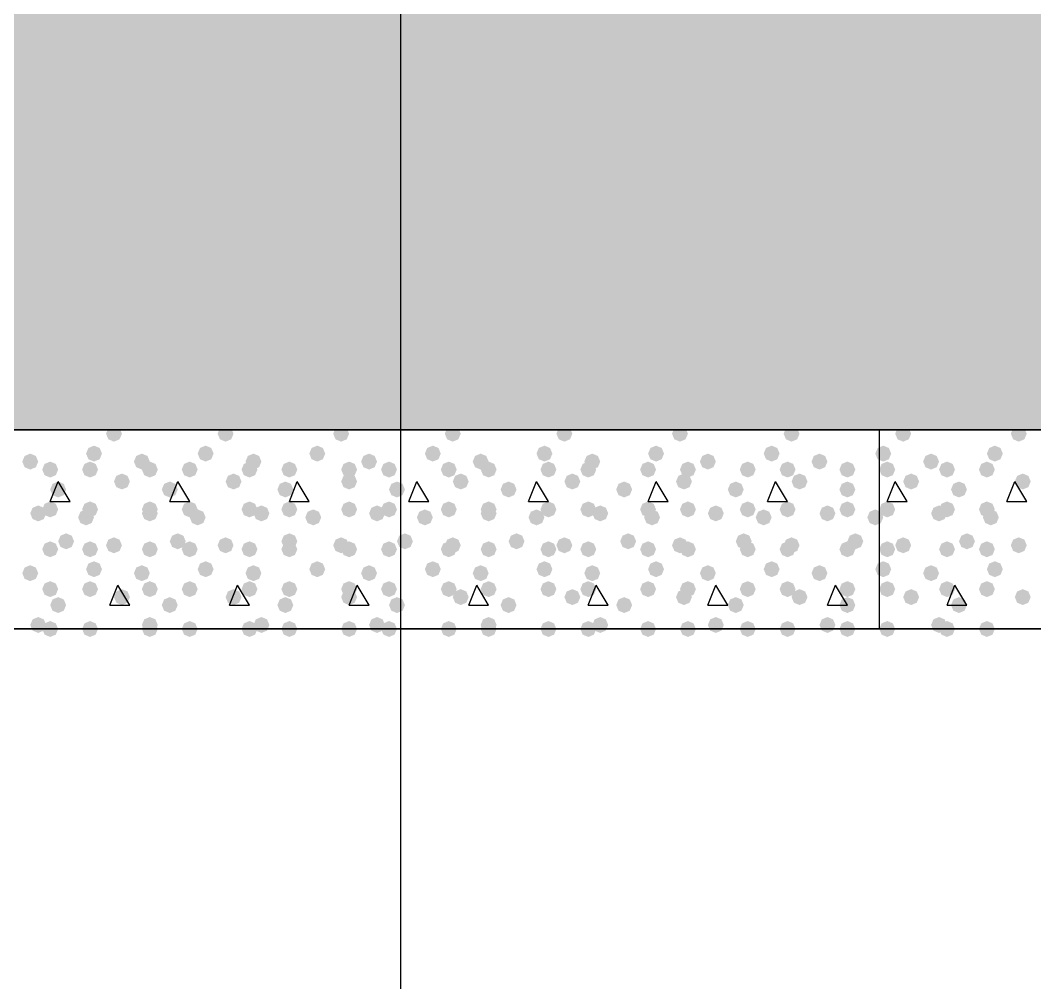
# Model space of a CAD drawing. Header units: millimetres. Extents: x 0 to 420, y 0 to 297.
# Drawn here: x 185.78 to 196.55, y 142.59 to 152.81 of the extents above; entities that cross this region are included whole.
import ezdxf

# ---------------------------------------------------------------- set-up
doc = ezdxf.new("R2010")
doc.units = ezdxf.units.MM
doc.layers.get('0').update_dxf_attribs({"linetype": 'CONTINUOUS'})

msp = doc.modelspace()

# ---------------------------------------------------------------- hatches: boundary and pattern name
at = {"true_color": 0x000008}
h = msp.add_hatch(color=0, dxfattribs=at)
h.paths.add_polyline_path([(379.603, 160.485667), (33.528, 160.485667), (379.603, 148.463)], flags=0)
h.paths.add_polyline_path([(33.528, 160.485667), (379.603, 148.463), (33.528, 148.463)], flags=0)
for points in [[(186.859333, 148.420667), (186.834463, 148.360871), (186.774667, 148.336), (186.714871, 148.360871), (186.69, 148.420667), (186.714871, 148.480462), (186.774667, 148.505333), (186.834462, 148.480463)], [(188.044667, 148.420667), (188.019796, 148.360871), (187.96, 148.336), (187.900204, 148.360871), (187.875333, 148.420667), (187.900204, 148.480462), (187.96, 148.505333), (188.019796, 148.480463)], [(189.272333, 148.420667), (189.247462, 148.360871), (189.187667, 148.336), (189.127871, 148.360871), (189.103, 148.420667), (189.127871, 148.480462), (189.187667, 148.505333), (189.247462, 148.480463)], [(190.457667, 148.420667), (190.432796, 148.360871), (190.373, 148.336), (190.313204, 148.360871), (190.288333, 148.420667), (190.313204, 148.480462), (190.373, 148.505333), (190.432796, 148.480463)], [(191.643, 148.420667), (191.618129, 148.360871), (191.558333, 148.336), (191.498538, 148.360871), (191.473667, 148.420667), (191.498537, 148.480462), (191.558333, 148.505333), (191.618129, 148.480463)], [(192.870667, 148.420667), (192.845796, 148.360871), (192.786, 148.336), (192.726204, 148.360871), (192.701333, 148.420667), (192.726204, 148.480462), (192.786, 148.505333), (192.845796, 148.480463)], [(194.056, 148.420667), (194.031129, 148.360871), (193.971333, 148.336), (193.911538, 148.360871), (193.886667, 148.420667), (193.911537, 148.480462), (193.971333, 148.505333), (194.031129, 148.480463)], [(186.647667, 148.209), (186.622796, 148.149204), (186.563, 148.124333), (186.503204, 148.149204), (186.478333, 148.209), (186.503204, 148.268796), (186.563, 148.293667), (186.622796, 148.268796)], [(187.833, 148.209), (187.808129, 148.149204), (187.748333, 148.124333), (187.688538, 148.149204), (187.663667, 148.209), (187.688537, 148.268796), (187.748333, 148.293667), (187.808129, 148.268796)], [(189.018333, 148.209), (188.993462, 148.149204), (188.933667, 148.124333), (188.873871, 148.149204), (188.849, 148.209), (188.873871, 148.268796), (188.933667, 148.293667), (188.993462, 148.268796)], [(190.246, 148.209), (190.221129, 148.149204), (190.161333, 148.124333), (190.101538, 148.149204), (190.076667, 148.209), (190.101537, 148.268796), (190.161333, 148.293667), (190.221129, 148.268796)], [(191.431333, 148.209), (191.406462, 148.149204), (191.346667, 148.124333), (191.286871, 148.149204), (191.262, 148.209), (191.286871, 148.268796), (191.346667, 148.293667), (191.406462, 148.268796)], [(192.616667, 148.209), (192.591796, 148.149204), (192.532, 148.124333), (192.472204, 148.149204), (192.447333, 148.209), (192.472204, 148.268796), (192.532, 148.293667), (192.591796, 148.268796)], [(193.844333, 148.209), (193.819462, 148.149204), (193.759667, 148.124333), (193.699871, 148.149204), (193.675, 148.209), (193.699871, 148.268796), (193.759667, 148.293667), (193.819462, 148.268796)], [(185.970333, 148.124333), (185.945462, 148.064537), (185.885667, 148.039667), (185.825871, 148.064537), (185.801, 148.124333), (185.825871, 148.184129), (185.885667, 148.209), (185.945462, 148.184129)], [(187.155667, 148.124333), (187.130796, 148.064537), (187.071, 148.039667), (187.011204, 148.064537), (186.986333, 148.124333), (187.011204, 148.184129), (187.071, 148.209), (187.130796, 148.184129)], [(188.341, 148.124333), (188.316129, 148.064537), (188.256333, 148.039667), (188.196538, 148.064537), (188.171667, 148.124333), (188.196537, 148.184129), (188.256333, 148.209), (188.316129, 148.184129)], [(189.568667, 148.124333), (189.543796, 148.064537), (189.484, 148.039667), (189.424204, 148.064537), (189.399333, 148.124333), (189.424204, 148.184129), (189.484, 148.209), (189.543796, 148.184129)], [(190.754, 148.124333), (190.729129, 148.064537), (190.669333, 148.039667), (190.609537, 148.064537), (190.584667, 148.124333), (190.609537, 148.184129), (190.669333, 148.209), (190.729129, 148.184129)], [(191.939333, 148.124333), (191.914463, 148.064537), (191.854667, 148.039667), (191.794871, 148.064537), (191.77, 148.124333), (191.794871, 148.184129), (191.854667, 148.209), (191.914462, 148.184129)], [(193.167, 148.124333), (193.142129, 148.064537), (193.082333, 148.039667), (193.022538, 148.064537), (192.997667, 148.124333), (193.022537, 148.184129), (193.082333, 148.209), (193.142129, 148.184129)], [(194.352333, 148.124333), (194.327462, 148.064537), (194.267667, 148.039667), (194.207871, 148.064537), (194.183, 148.124333), (194.207871, 148.184129), (194.267667, 148.209), (194.327462, 148.184129)], [(186.182, 148.039667), (186.157129, 147.979871), (186.097333, 147.955), (186.037537, 147.979871), (186.012667, 148.039667), (186.037537, 148.099462), (186.097333, 148.124333), (186.157129, 148.099463)], [(186.605333, 148.039667), (186.580462, 147.979871), (186.520667, 147.955), (186.460871, 147.979871), (186.436, 148.039667), (186.460871, 148.099462), (186.520667, 148.124333), (186.580462, 148.099463)], [(187.240333, 148.039667), (187.215462, 147.979871), (187.155667, 147.955), (187.095871, 147.979871), (187.071, 148.039667), (187.095871, 148.099462), (187.155667, 148.124333), (187.215462, 148.099463)], [(187.663667, 148.039667), (187.638796, 147.979871), (187.579, 147.955), (187.519204, 147.979871), (187.494333, 148.039667), (187.519204, 148.099462), (187.579, 148.124333), (187.638796, 148.099463)], [(188.298667, 148.039667), (188.273796, 147.979871), (188.214, 147.955), (188.154204, 147.979871), (188.129333, 148.039667), (188.154204, 148.099462), (188.214, 148.124333), (188.273796, 148.099463)], [(188.722, 148.039667), (188.697129, 147.979871), (188.637333, 147.955), (188.577538, 147.979871), (188.552667, 148.039667), (188.577537, 148.099462), (188.637333, 148.124333), (188.697129, 148.099463)], [(189.357, 148.039667), (189.332129, 147.979871), (189.272333, 147.955), (189.212538, 147.979871), (189.187667, 148.039667), (189.212537, 148.099462), (189.272333, 148.124333), (189.332129, 148.099463)], [(189.780333, 148.039667), (189.755462, 147.979871), (189.695667, 147.955), (189.635871, 147.979871), (189.611, 148.039667), (189.635871, 148.099462), (189.695667, 148.124333), (189.755462, 148.099463)], [(190.415333, 148.039667), (190.390462, 147.979871), (190.330667, 147.955), (190.270871, 147.979871), (190.246, 148.039667), (190.270871, 148.099462), (190.330667, 148.124333), (190.390462, 148.099463)], [(190.838667, 148.039667), (190.813796, 147.979871), (190.754, 147.955), (190.694204, 147.979871), (190.669333, 148.039667), (190.694204, 148.099462), (190.754, 148.124333), (190.813796, 148.099463)], [(191.473667, 148.039667), (191.448796, 147.979871), (191.389, 147.955), (191.329204, 147.979871), (191.304333, 148.039667), (191.329204, 148.099462), (191.389, 148.124333), (191.448796, 148.099463)], [(191.897, 148.039667), (191.872129, 147.979871), (191.812333, 147.955), (191.752537, 147.979871), (191.727667, 148.039667), (191.752537, 148.099462), (191.812333, 148.124333), (191.872129, 148.099463)], [(192.532, 148.039667), (192.507129, 147.979871), (192.447333, 147.955), (192.387538, 147.979871), (192.362667, 148.039667), (192.387537, 148.099462), (192.447333, 148.124333), (192.507129, 148.099463)], [(192.955333, 148.039667), (192.930462, 147.979871), (192.870667, 147.955), (192.810871, 147.979871), (192.786, 148.039667), (192.810871, 148.099462), (192.870667, 148.124333), (192.930462, 148.099463)], [(193.590333, 148.039667), (193.565462, 147.979871), (193.505667, 147.955), (193.445871, 147.979871), (193.421, 148.039667), (193.445871, 148.099462), (193.505667, 148.124333), (193.565462, 148.099463)], [(194.013667, 148.039667), (193.988796, 147.979871), (193.929, 147.955), (193.869204, 147.979871), (193.844333, 148.039667), (193.869204, 148.099462), (193.929, 148.124333), (193.988796, 148.099463)], [(194.648667, 148.039667), (194.623796, 147.979871), (194.564, 147.955), (194.504204, 147.979871), (194.479333, 148.039667), (194.504204, 148.099462), (194.564, 148.124333), (194.623796, 148.099463)], [(186.944, 147.912667), (186.919129, 147.852871), (186.859333, 147.828), (186.799538, 147.852871), (186.774667, 147.912667), (186.799537, 147.972462), (186.859333, 147.997333), (186.919129, 147.972463)], [(188.129333, 147.912667), (188.104463, 147.852871), (188.044667, 147.828), (187.984871, 147.852871), (187.96, 147.912667), (187.984871, 147.972462), (188.044667, 147.997333), (188.104462, 147.972463)], [(189.357, 147.912667), (189.332129, 147.852871), (189.272333, 147.828), (189.212538, 147.852871), (189.187667, 147.912667), (189.212537, 147.972462), (189.272333, 147.997333), (189.332129, 147.972463)], [(190.542333, 147.912667), (190.517462, 147.852871), (190.457667, 147.828), (190.397871, 147.852871), (190.373, 147.912667), (190.397871, 147.972462), (190.457667, 147.997333), (190.517462, 147.972463)], [(191.727667, 147.912667), (191.702796, 147.852871), (191.643, 147.828), (191.583204, 147.852871), (191.558333, 147.912667), (191.583204, 147.972462), (191.643, 147.997333), (191.702796, 147.972463)], [(192.913, 147.912667), (192.888129, 147.852871), (192.828333, 147.828), (192.768537, 147.852871), (192.743667, 147.912667), (192.768537, 147.972462), (192.828333, 147.997333), (192.888129, 147.972463)], [(194.140667, 147.912667), (194.115796, 147.852871), (194.056, 147.828), (193.996204, 147.852871), (193.971333, 147.912667), (193.996204, 147.972462), (194.056, 147.997333), (194.115796, 147.972463)], [(186.266667, 147.828), (186.241796, 147.768204), (186.182, 147.743333), (186.122204, 147.768204), (186.097333, 147.828), (186.122204, 147.887796), (186.182, 147.912667), (186.241796, 147.887796)], [(187.452, 147.828), (187.427129, 147.768204), (187.367333, 147.743333), (187.307538, 147.768204), (187.282667, 147.828), (187.307537, 147.887796), (187.367333, 147.912667), (187.427129, 147.887796)], [(188.679667, 147.828), (188.654796, 147.768204), (188.595, 147.743333), (188.535204, 147.768204), (188.510333, 147.828), (188.535204, 147.887796), (188.595, 147.912667), (188.654796, 147.887796)], [(189.865, 147.828), (189.840129, 147.768204), (189.780333, 147.743333), (189.720538, 147.768204), (189.695667, 147.828), (189.720537, 147.887796), (189.780333, 147.912667), (189.840129, 147.887796)], [(191.050333, 147.828), (191.025462, 147.768204), (190.965667, 147.743333), (190.905871, 147.768204), (190.881, 147.828), (190.905871, 147.887796), (190.965667, 147.912667), (191.025462, 147.887796)], [(192.278, 147.828), (192.253129, 147.768204), (192.193333, 147.743333), (192.133537, 147.768204), (192.108667, 147.828), (192.133537, 147.887796), (192.193333, 147.912667), (192.253129, 147.887796)], [(193.463333, 147.828), (193.438462, 147.768204), (193.378667, 147.743333), (193.318871, 147.768204), (193.294, 147.828), (193.318871, 147.887796), (193.378667, 147.912667), (193.438462, 147.887796)], [(194.648667, 147.828), (194.623796, 147.768204), (194.564, 147.743333), (194.504204, 147.768204), (194.479333, 147.828), (194.504204, 147.887796), (194.564, 147.912667), (194.623796, 147.887796)], [(186.055, 147.574), (186.030129, 147.514204), (185.970333, 147.489333), (185.910538, 147.514204), (185.885667, 147.574), (185.910537, 147.633796), (185.970333, 147.658667), (186.030129, 147.633796)], [(186.182, 147.616333), (186.157129, 147.556537), (186.097333, 147.531667), (186.037537, 147.556537), (186.012667, 147.616333), (186.037537, 147.676129), (186.097333, 147.701), (186.157129, 147.676129)], [(186.563, 147.531667), (186.538129, 147.471871), (186.478333, 147.447), (186.418538, 147.471871), (186.393667, 147.531667), (186.418537, 147.591462), (186.478333, 147.616333), (186.538129, 147.591463)], [(186.605333, 147.616333), (186.580462, 147.556537), (186.520667, 147.531667), (186.460871, 147.556537), (186.436, 147.616333), (186.460871, 147.676129), (186.520667, 147.701), (186.580462, 147.676129)], [(187.240333, 147.616333), (187.215462, 147.556537), (187.155667, 147.531667), (187.095871, 147.556537), (187.071, 147.616333), (187.095871, 147.676129), (187.155667, 147.701), (187.215462, 147.676129)], [(187.240333, 147.574), (187.215462, 147.514204), (187.155667, 147.489333), (187.095871, 147.514204), (187.071, 147.574), (187.095871, 147.633796), (187.155667, 147.658667), (187.215462, 147.633796)], [(187.663667, 147.616333), (187.638796, 147.556537), (187.579, 147.531667), (187.519204, 147.556537), (187.494333, 147.616333), (187.519204, 147.676129), (187.579, 147.701), (187.638796, 147.676129)], [(187.748333, 147.531667), (187.723462, 147.471871), (187.663667, 147.447), (187.603871, 147.471871), (187.579, 147.531667), (187.603871, 147.591462), (187.663667, 147.616333), (187.723462, 147.591463)], [(188.298667, 147.616333), (188.273796, 147.556537), (188.214, 147.531667), (188.154204, 147.556537), (188.129333, 147.616333), (188.154204, 147.676129), (188.214, 147.701), (188.273796, 147.676129)], [(188.425667, 147.574), (188.400796, 147.514204), (188.341, 147.489333), (188.281204, 147.514204), (188.256333, 147.574), (188.281204, 147.633796), (188.341, 147.658667), (188.400796, 147.633796)], [(188.722, 147.616333), (188.697129, 147.556537), (188.637333, 147.531667), (188.577538, 147.556537), (188.552667, 147.616333), (188.577537, 147.676129), (188.637333, 147.701), (188.697129, 147.676129)], [(188.976, 147.531667), (188.951129, 147.471871), (188.891333, 147.447), (188.831538, 147.471871), (188.806667, 147.531667), (188.831537, 147.591462), (188.891333, 147.616333), (188.951129, 147.591463)], [(189.357, 147.616333), (189.332129, 147.556537), (189.272333, 147.531667), (189.212538, 147.556537), (189.187667, 147.616333), (189.212537, 147.676129), (189.272333, 147.701), (189.332129, 147.676129)], [(189.653333, 147.574), (189.628463, 147.514204), (189.568667, 147.489333), (189.508871, 147.514204), (189.484, 147.574), (189.508871, 147.633796), (189.568667, 147.658667), (189.628462, 147.633796)], [(189.780333, 147.616333), (189.755462, 147.556537), (189.695667, 147.531667), (189.635871, 147.556537), (189.611, 147.616333), (189.635871, 147.676129), (189.695667, 147.701), (189.755462, 147.676129)], [(190.161333, 147.531667), (190.136462, 147.471871), (190.076667, 147.447), (190.016871, 147.471871), (189.992, 147.531667), (190.016871, 147.591462), (190.076667, 147.616333), (190.136462, 147.591463)], [(190.415333, 147.616333), (190.390462, 147.556537), (190.330667, 147.531667), (190.270871, 147.556537), (190.246, 147.616333), (190.270871, 147.676129), (190.330667, 147.701), (190.390462, 147.676129)], [(190.838667, 147.616333), (190.813796, 147.556537), (190.754, 147.531667), (190.694204, 147.556537), (190.669333, 147.616333), (190.694204, 147.676129), (190.754, 147.701), (190.813796, 147.676129)], [(190.838667, 147.574), (190.813796, 147.514204), (190.754, 147.489333), (190.694204, 147.514204), (190.669333, 147.574), (190.694204, 147.633796), (190.754, 147.658667), (190.813796, 147.633796)], [(191.346667, 147.531667), (191.321796, 147.471871), (191.262, 147.447), (191.202204, 147.471871), (191.177333, 147.531667), (191.202204, 147.591462), (191.262, 147.616333), (191.321796, 147.591463)], [(191.473667, 147.616333), (191.448796, 147.556537), (191.389, 147.531667), (191.329204, 147.556537), (191.304333, 147.616333), (191.329204, 147.676129), (191.389, 147.701), (191.448796, 147.676129)], [(191.897, 147.616333), (191.872129, 147.556537), (191.812333, 147.531667), (191.752537, 147.556537), (191.727667, 147.616333), (191.752537, 147.676129), (191.812333, 147.701), (191.872129, 147.676129)], [(192.024, 147.574), (191.999129, 147.514204), (191.939333, 147.489333), (191.879538, 147.514204), (191.854667, 147.574), (191.879537, 147.633796), (191.939333, 147.658667), (191.999129, 147.633796)], [(192.532, 147.616333), (192.507129, 147.556537), (192.447333, 147.531667), (192.387538, 147.556537), (192.362667, 147.616333), (192.387537, 147.676129), (192.447333, 147.701), (192.507129, 147.676129)], [(192.574333, 147.531667), (192.549463, 147.471871), (192.489667, 147.447), (192.429871, 147.471871), (192.405, 147.531667), (192.429871, 147.591462), (192.489667, 147.616333), (192.549462, 147.591463)], [(192.955333, 147.616333), (192.930462, 147.556537), (192.870667, 147.531667), (192.810871, 147.556537), (192.786, 147.616333), (192.810871, 147.676129), (192.870667, 147.701), (192.930462, 147.676129)], [(193.251667, 147.574), (193.226796, 147.514204), (193.167, 147.489333), (193.107204, 147.514204), (193.082333, 147.574), (193.107204, 147.633796), (193.167, 147.658667), (193.226796, 147.633796)], [(193.590333, 147.616333), (193.565462, 147.556537), (193.505667, 147.531667), (193.445871, 147.556537), (193.421, 147.616333), (193.445871, 147.676129), (193.505667, 147.701), (193.565462, 147.676129)], [(193.759667, 147.531667), (193.734796, 147.471871), (193.675, 147.447), (193.615204, 147.471871), (193.590333, 147.531667), (193.615204, 147.591462), (193.675, 147.616333), (193.734796, 147.591463)], [(194.013667, 147.616333), (193.988796, 147.556537), (193.929, 147.531667), (193.869204, 147.556537), (193.844333, 147.616333), (193.869204, 147.676129), (193.929, 147.701), (193.988796, 147.676129)], [(194.437, 147.574), (194.412129, 147.514204), (194.352333, 147.489333), (194.292537, 147.514204), (194.267667, 147.574), (194.292537, 147.633796), (194.352333, 147.658667), (194.412129, 147.633796)], [(194.648667, 147.616333), (194.623796, 147.556537), (194.564, 147.531667), (194.504204, 147.556537), (194.479333, 147.616333), (194.504204, 147.676129), (194.564, 147.701), (194.623796, 147.676129)], [(194.945, 147.531667), (194.920129, 147.471871), (194.860333, 147.447), (194.800538, 147.471871), (194.775667, 147.531667), (194.800537, 147.591462), (194.860333, 147.616333), (194.920129, 147.591463)], [(186.351333, 147.277667), (186.326462, 147.217871), (186.266667, 147.193), (186.206871, 147.217871), (186.182, 147.277667), (186.206871, 147.337462), (186.266667, 147.362333), (186.326462, 147.337463)], [(186.859333, 147.235333), (186.834463, 147.175537), (186.774667, 147.150667), (186.714871, 147.175537), (186.69, 147.235333), (186.714871, 147.295129), (186.774667, 147.32), (186.834462, 147.295129)], [(187.536667, 147.277667), (187.511796, 147.217871), (187.452, 147.193), (187.392204, 147.217871), (187.367333, 147.277667), (187.392204, 147.337462), (187.452, 147.362333), (187.511796, 147.337463)], [(188.044667, 147.235333), (188.019796, 147.175537), (187.96, 147.150667), (187.900204, 147.175537), (187.875333, 147.235333), (187.900204, 147.295129), (187.96, 147.32), (188.019796, 147.295129)], [(188.722, 147.277667), (188.697129, 147.217871), (188.637333, 147.193), (188.577538, 147.217871), (188.552667, 147.277667), (188.577537, 147.337462), (188.637333, 147.362333), (188.697129, 147.337463)], [(189.272333, 147.235333), (189.247462, 147.175537), (189.187667, 147.150667), (189.127871, 147.175537), (189.103, 147.235333), (189.127871, 147.295129), (189.187667, 147.32), (189.247462, 147.295129)], [(189.949667, 147.277667), (189.924796, 147.217871), (189.865, 147.193), (189.805204, 147.217871), (189.780333, 147.277667), (189.805204, 147.337462), (189.865, 147.362333), (189.924796, 147.337463)], [(190.457667, 147.235333), (190.432796, 147.175537), (190.373, 147.150667), (190.313204, 147.175537), (190.288333, 147.235333), (190.313204, 147.295129), (190.373, 147.32), (190.432796, 147.295129)], [(191.135, 147.277667), (191.110129, 147.217871), (191.050333, 147.193), (190.990538, 147.217871), (190.965667, 147.277667), (190.990537, 147.337462), (191.050333, 147.362333), (191.110129, 147.337463)], [(191.643, 147.235333), (191.618129, 147.175537), (191.558333, 147.150667), (191.498538, 147.175537), (191.473667, 147.235333), (191.498537, 147.295129), (191.558333, 147.32), (191.618129, 147.295129)], [(192.320333, 147.277667), (192.295462, 147.217871), (192.235667, 147.193), (192.175871, 147.217871), (192.151, 147.277667), (192.175871, 147.337462), (192.235667, 147.362333), (192.295462, 147.337463)], [(192.870667, 147.235333), (192.845796, 147.175537), (192.786, 147.150667), (192.726204, 147.175537), (192.701333, 147.235333), (192.726204, 147.295129), (192.786, 147.32), (192.845796, 147.295129)], [(193.548, 147.277667), (193.523129, 147.217871), (193.463333, 147.193), (193.403538, 147.217871), (193.378667, 147.277667), (193.403537, 147.337462), (193.463333, 147.362333), (193.523129, 147.337463)], [(194.056, 147.235333), (194.031129, 147.175537), (193.971333, 147.150667), (193.911538, 147.175537), (193.886667, 147.235333), (193.911537, 147.295129), (193.971333, 147.32), (194.031129, 147.295129)], [(194.733333, 147.277667), (194.708463, 147.217871), (194.648667, 147.193), (194.588871, 147.217871), (194.564, 147.277667), (194.588871, 147.337462), (194.648667, 147.362333), (194.708462, 147.337463)], [(186.182, 147.193), (186.157129, 147.133204), (186.097333, 147.108333), (186.037537, 147.133204), (186.012667, 147.193), (186.037537, 147.252796), (186.097333, 147.277667), (186.157129, 147.252796)], [(186.605333, 147.193), (186.580462, 147.133204), (186.520667, 147.108333), (186.460871, 147.133204), (186.436, 147.193), (186.460871, 147.252796), (186.520667, 147.277667), (186.580462, 147.252796)], [(187.240333, 147.193), (187.215462, 147.133204), (187.155667, 147.108333), (187.095871, 147.133204), (187.071, 147.193), (187.095871, 147.252796), (187.155667, 147.277667), (187.215462, 147.252796)], [(187.663667, 147.193), (187.638796, 147.133204), (187.579, 147.108333), (187.519204, 147.133204), (187.494333, 147.193), (187.519204, 147.252796), (187.579, 147.277667), (187.638796, 147.252796)], [(188.298667, 147.193), (188.273796, 147.133204), (188.214, 147.108333), (188.154204, 147.133204), (188.129333, 147.193), (188.154204, 147.252796), (188.214, 147.277667), (188.273796, 147.252796)], [(188.722, 147.193), (188.697129, 147.133204), (188.637333, 147.108333), (188.577538, 147.133204), (188.552667, 147.193), (188.577537, 147.252796), (188.637333, 147.277667), (188.697129, 147.252796)], [(189.357, 147.193), (189.332129, 147.133204), (189.272333, 147.108333), (189.212538, 147.133204), (189.187667, 147.193), (189.212537, 147.252796), (189.272333, 147.277667), (189.332129, 147.252796)], [(189.780333, 147.193), (189.755462, 147.133204), (189.695667, 147.108333), (189.635871, 147.133204), (189.611, 147.193), (189.635871, 147.252796), (189.695667, 147.277667), (189.755462, 147.252796)], [(190.415333, 147.193), (190.390462, 147.133204), (190.330667, 147.108333), (190.270871, 147.133204), (190.246, 147.193), (190.270871, 147.252796), (190.330667, 147.277667), (190.390462, 147.252796)], [(190.838667, 147.193), (190.813796, 147.133204), (190.754, 147.108333), (190.694204, 147.133204), (190.669333, 147.193), (190.694204, 147.252796), (190.754, 147.277667), (190.813796, 147.252796)], [(191.473667, 147.193), (191.448796, 147.133204), (191.389, 147.108333), (191.329204, 147.133204), (191.304333, 147.193), (191.329204, 147.252796), (191.389, 147.277667), (191.448796, 147.252796)], [(191.897, 147.193), (191.872129, 147.133204), (191.812333, 147.108333), (191.752537, 147.133204), (191.727667, 147.193), (191.752537, 147.252796), (191.812333, 147.277667), (191.872129, 147.252796)], [(192.532, 147.193), (192.507129, 147.133204), (192.447333, 147.108333), (192.387538, 147.133204), (192.362667, 147.193), (192.387537, 147.252796), (192.447333, 147.277667), (192.507129, 147.252796)], [(192.955333, 147.193), (192.930462, 147.133204), (192.870667, 147.108333), (192.810871, 147.133204), (192.786, 147.193), (192.810871, 147.252796), (192.870667, 147.277667), (192.930462, 147.252796)], [(193.590333, 147.193), (193.565462, 147.133204), (193.505667, 147.108333), (193.445871, 147.133204), (193.421, 147.193), (193.445871, 147.252796), (193.505667, 147.277667), (193.565462, 147.252796)], [(194.013667, 147.193), (193.988796, 147.133204), (193.929, 147.108333), (193.869204, 147.133204), (193.844333, 147.193), (193.869204, 147.252796), (193.929, 147.277667), (193.988796, 147.252796)], [(194.648667, 147.193), (194.623796, 147.133204), (194.564, 147.108333), (194.504204, 147.133204), (194.479333, 147.193), (194.504204, 147.252796), (194.564, 147.277667), (194.623796, 147.252796)], [(186.647667, 146.981333), (186.622796, 146.921537), (186.563, 146.896667), (186.503204, 146.921537), (186.478333, 146.981333), (186.503204, 147.041129), (186.563, 147.066), (186.622796, 147.041129)], [(187.833, 146.981333), (187.808129, 146.921537), (187.748333, 146.896667), (187.688538, 146.921537), (187.663667, 146.981333), (187.688537, 147.041129), (187.748333, 147.066), (187.808129, 147.041129)], [(189.018333, 146.981333), (188.993462, 146.921537), (188.933667, 146.896667), (188.873871, 146.921537), (188.849, 146.981333), (188.873871, 147.041129), (188.933667, 147.066), (188.993462, 147.041129)], [(190.246, 146.981333), (190.221129, 146.921537), (190.161333, 146.896667), (190.101538, 146.921537), (190.076667, 146.981333), (190.101537, 147.041129), (190.161333, 147.066), (190.221129, 147.041129)], [(191.431333, 146.981333), (191.406462, 146.921537), (191.346667, 146.896667), (191.286871, 146.921537), (191.262, 146.981333), (191.286871, 147.041129), (191.346667, 147.066), (191.406462, 147.041129)], [(192.616667, 146.981333), (192.591796, 146.921537), (192.532, 146.896667), (192.472204, 146.921537), (192.447333, 146.981333), (192.472204, 147.041129), (192.532, 147.066), (192.591796, 147.041129)], [(193.844333, 146.981333), (193.819462, 146.921537), (193.759667, 146.896667), (193.699871, 146.921537), (193.675, 146.981333), (193.699871, 147.041129), (193.759667, 147.066), (193.819462, 147.041129)], [(185.970333, 146.939), (185.945462, 146.879204), (185.885667, 146.854333), (185.825871, 146.879204), (185.801, 146.939), (185.825871, 146.998796), (185.885667, 147.023667), (185.945462, 146.998796)], [(187.155667, 146.939), (187.130796, 146.879204), (187.071, 146.854333), (187.011204, 146.879204), (186.986333, 146.939), (187.011204, 146.998796), (187.071, 147.023667), (187.130796, 146.998796)], [(188.341, 146.939), (188.316129, 146.879204), (188.256333, 146.854333), (188.196538, 146.879204), (188.171667, 146.939), (188.196537, 146.998796), (188.256333, 147.023667), (188.316129, 146.998796)], [(189.568667, 146.939), (189.543796, 146.879204), (189.484, 146.854333), (189.424204, 146.879204), (189.399333, 146.939), (189.424204, 146.998796), (189.484, 147.023667), (189.543796, 146.998796)], [(190.754, 146.939), (190.729129, 146.879204), (190.669333, 146.854333), (190.609537, 146.879204), (190.584667, 146.939), (190.609537, 146.998796), (190.669333, 147.023667), (190.729129, 146.998796)], [(191.939333, 146.939), (191.914463, 146.879204), (191.854667, 146.854333), (191.794871, 146.879204), (191.77, 146.939), (191.794871, 146.998796), (191.854667, 147.023667), (191.914462, 146.998796)], [(193.167, 146.939), (193.142129, 146.879204), (193.082333, 146.854333), (193.022538, 146.879204), (192.997667, 146.939), (193.022537, 146.998796), (193.082333, 147.023667), (193.142129, 146.998796)], [(194.352333, 146.939), (194.327462, 146.879204), (194.267667, 146.854333), (194.207871, 146.879204), (194.183, 146.939), (194.207871, 146.998796), (194.267667, 147.023667), (194.327462, 146.998796)], [(186.182, 146.769667), (186.157129, 146.709871), (186.097333, 146.685), (186.037537, 146.709871), (186.012667, 146.769667), (186.037537, 146.829462), (186.097333, 146.854333), (186.157129, 146.829463)], [(186.605333, 146.769667), (186.580462, 146.709871), (186.520667, 146.685), (186.460871, 146.709871), (186.436, 146.769667), (186.460871, 146.829462), (186.520667, 146.854333), (186.580462, 146.829463)], [(187.240333, 146.769667), (187.215462, 146.709871), (187.155667, 146.685), (187.095871, 146.709871), (187.071, 146.769667), (187.095871, 146.829462), (187.155667, 146.854333), (187.215462, 146.829463)], [(187.663667, 146.769667), (187.638796, 146.709871), (187.579, 146.685), (187.519204, 146.709871), (187.494333, 146.769667), (187.519204, 146.829462), (187.579, 146.854333), (187.638796, 146.829463)], [(188.298667, 146.769667), (188.273796, 146.709871), (188.214, 146.685), (188.154204, 146.709871), (188.129333, 146.769667), (188.154204, 146.829462), (188.214, 146.854333), (188.273796, 146.829463)], [(188.722, 146.769667), (188.697129, 146.709871), (188.637333, 146.685), (188.577538, 146.709871), (188.552667, 146.769667), (188.577537, 146.829462), (188.637333, 146.854333), (188.697129, 146.829463)], [(189.357, 146.769667), (189.332129, 146.709871), (189.272333, 146.685), (189.212538, 146.709871), (189.187667, 146.769667), (189.212537, 146.829462), (189.272333, 146.854333), (189.332129, 146.829463)], [(189.780333, 146.769667), (189.755462, 146.709871), (189.695667, 146.685), (189.635871, 146.709871), (189.611, 146.769667), (189.635871, 146.829462), (189.695667, 146.854333), (189.755462, 146.829463)], [(190.415333, 146.769667), (190.390462, 146.709871), (190.330667, 146.685), (190.270871, 146.709871), (190.246, 146.769667), (190.270871, 146.829462), (190.330667, 146.854333), (190.390462, 146.829463)], [(190.838667, 146.769667), (190.813796, 146.709871), (190.754, 146.685), (190.694204, 146.709871), (190.669333, 146.769667), (190.694204, 146.829462), (190.754, 146.854333), (190.813796, 146.829463)], [(191.473667, 146.769667), (191.448796, 146.709871), (191.389, 146.685), (191.329204, 146.709871), (191.304333, 146.769667), (191.329204, 146.829462), (191.389, 146.854333), (191.448796, 146.829463)], [(191.897, 146.769667), (191.872129, 146.709871), (191.812333, 146.685), (191.752537, 146.709871), (191.727667, 146.769667), (191.752537, 146.829462), (191.812333, 146.854333), (191.872129, 146.829463)], [(192.532, 146.769667), (192.507129, 146.709871), (192.447333, 146.685), (192.387538, 146.709871), (192.362667, 146.769667), (192.387537, 146.829462), (192.447333, 146.854333), (192.507129, 146.829463)], [(192.955333, 146.769667), (192.930462, 146.709871), (192.870667, 146.685), (192.810871, 146.709871), (192.786, 146.769667), (192.810871, 146.829462), (192.870667, 146.854333), (192.930462, 146.829463)], [(193.590333, 146.769667), (193.565462, 146.709871), (193.505667, 146.685), (193.445871, 146.709871), (193.421, 146.769667), (193.445871, 146.829462), (193.505667, 146.854333), (193.565462, 146.829463)], [(194.013667, 146.769667), (193.988796, 146.709871), (193.929, 146.685), (193.869204, 146.709871), (193.844333, 146.769667), (193.869204, 146.829462), (193.929, 146.854333), (193.988796, 146.829463)], [(194.648667, 146.769667), (194.623796, 146.709871), (194.564, 146.685), (194.504204, 146.709871), (194.479333, 146.769667), (194.504204, 146.829462), (194.564, 146.854333), (194.623796, 146.829463)], [(186.944, 146.685), (186.919129, 146.625204), (186.859333, 146.600333), (186.799538, 146.625204), (186.774667, 146.685), (186.799537, 146.744796), (186.859333, 146.769667), (186.919129, 146.744796)], [(188.129333, 146.685), (188.104463, 146.625204), (188.044667, 146.600333), (187.984871, 146.625204), (187.96, 146.685), (187.984871, 146.744796), (188.044667, 146.769667), (188.104462, 146.744796)], [(189.357, 146.685), (189.332129, 146.625204), (189.272333, 146.600333), (189.212538, 146.625204), (189.187667, 146.685), (189.212537, 146.744796), (189.272333, 146.769667), (189.332129, 146.744796)], [(190.542333, 146.685), (190.517462, 146.625204), (190.457667, 146.600333), (190.397871, 146.625204), (190.373, 146.685), (190.397871, 146.744796), (190.457667, 146.769667), (190.517462, 146.744796)], [(191.727667, 146.685), (191.702796, 146.625204), (191.643, 146.600333), (191.583204, 146.625204), (191.558333, 146.685), (191.583204, 146.744796), (191.643, 146.769667), (191.702796, 146.744796)], [(192.913, 146.685), (192.888129, 146.625204), (192.828333, 146.600333), (192.768537, 146.625204), (192.743667, 146.685), (192.768537, 146.744796), (192.828333, 146.769667), (192.888129, 146.744796)], [(194.140667, 146.685), (194.115796, 146.625204), (194.056, 146.600333), (193.996204, 146.625204), (193.971333, 146.685), (193.996204, 146.744796), (194.056, 146.769667), (194.115796, 146.744796)], [(186.266667, 146.600333), (186.241796, 146.540537), (186.182, 146.515667), (186.122204, 146.540537), (186.097333, 146.600333), (186.122204, 146.660129), (186.182, 146.685), (186.241796, 146.660129)], [(187.452, 146.600333), (187.427129, 146.540537), (187.367333, 146.515667), (187.307538, 146.540537), (187.282667, 146.600333), (187.307537, 146.660129), (187.367333, 146.685), (187.427129, 146.660129)], [(188.679667, 146.600333), (188.654796, 146.540537), (188.595, 146.515667), (188.535204, 146.540537), (188.510333, 146.600333), (188.535204, 146.660129), (188.595, 146.685), (188.654796, 146.660129)], [(189.865, 146.600333), (189.840129, 146.540537), (189.780333, 146.515667), (189.720538, 146.540537), (189.695667, 146.600333), (189.720537, 146.660129), (189.780333, 146.685), (189.840129, 146.660129)], [(191.050333, 146.600333), (191.025462, 146.540537), (190.965667, 146.515667), (190.905871, 146.540537), (190.881, 146.600333), (190.905871, 146.660129), (190.965667, 146.685), (191.025462, 146.660129)], [(192.278, 146.600333), (192.253129, 146.540537), (192.193333, 146.515667), (192.133537, 146.540537), (192.108667, 146.600333), (192.133537, 146.660129), (192.193333, 146.685), (192.253129, 146.660129)], [(193.463333, 146.600333), (193.438462, 146.540537), (193.378667, 146.515667), (193.318871, 146.540537), (193.294, 146.600333), (193.318871, 146.660129), (193.378667, 146.685), (193.438462, 146.660129)], [(194.648667, 146.600333), (194.623796, 146.540537), (194.564, 146.515667), (194.504204, 146.540537), (194.479333, 146.600333), (194.504204, 146.660129), (194.564, 146.685), (194.623796, 146.660129)], [(186.055, 146.388667), (186.030129, 146.328871), (185.970333, 146.304), (185.910538, 146.328871), (185.885667, 146.388667), (185.910537, 146.448462), (185.970333, 146.473333), (186.030129, 146.448463)], [(186.182, 146.346333), (186.157129, 146.286537), (186.097333, 146.261667), (186.037537, 146.286537), (186.012667, 146.346333), (186.037537, 146.406129), (186.097333, 146.431), (186.157129, 146.406129)], [(186.605333, 146.346333), (186.580462, 146.286537), (186.520667, 146.261667), (186.460871, 146.286537), (186.436, 146.346333), (186.460871, 146.406129), (186.520667, 146.431), (186.580462, 146.406129)], [(187.240333, 146.388667), (187.215462, 146.328871), (187.155667, 146.304), (187.095871, 146.328871), (187.071, 146.388667), (187.095871, 146.448462), (187.155667, 146.473333), (187.215462, 146.448463)], [(187.240333, 146.346333), (187.215462, 146.286537), (187.155667, 146.261667), (187.095871, 146.286537), (187.071, 146.346333), (187.095871, 146.406129), (187.155667, 146.431), (187.215462, 146.406129)], [(187.663667, 146.346333), (187.638796, 146.286537), (187.579, 146.261667), (187.519204, 146.286537), (187.494333, 146.346333), (187.519204, 146.406129), (187.579, 146.431), (187.638796, 146.406129)], [(188.298667, 146.346333), (188.273796, 146.286537), (188.214, 146.261667), (188.154204, 146.286537), (188.129333, 146.346333), (188.154204, 146.406129), (188.214, 146.431), (188.273796, 146.406129)], [(188.425667, 146.388667), (188.400796, 146.328871), (188.341, 146.304), (188.281204, 146.328871), (188.256333, 146.388667), (188.281204, 146.448462), (188.341, 146.473333), (188.400796, 146.448463)], [(188.722, 146.346333), (188.697129, 146.286537), (188.637333, 146.261667), (188.577538, 146.286537), (188.552667, 146.346333), (188.577537, 146.406129), (188.637333, 146.431), (188.697129, 146.406129)], [(189.357, 146.346333), (189.332129, 146.286537), (189.272333, 146.261667), (189.212538, 146.286537), (189.187667, 146.346333), (189.212537, 146.406129), (189.272333, 146.431), (189.332129, 146.406129)], [(189.653333, 146.388667), (189.628463, 146.328871), (189.568667, 146.304), (189.508871, 146.328871), (189.484, 146.388667), (189.508871, 146.448462), (189.568667, 146.473333), (189.628462, 146.448463)], [(189.780333, 146.346333), (189.755462, 146.286537), (189.695667, 146.261667), (189.635871, 146.286537), (189.611, 146.346333), (189.635871, 146.406129), (189.695667, 146.431), (189.755462, 146.406129)], [(190.415333, 146.346333), (190.390462, 146.286537), (190.330667, 146.261667), (190.270871, 146.286537), (190.246, 146.346333), (190.270871, 146.406129), (190.330667, 146.431), (190.390462, 146.406129)], [(190.838667, 146.388667), (190.813796, 146.328871), (190.754, 146.304), (190.694204, 146.328871), (190.669333, 146.388667), (190.694204, 146.448462), (190.754, 146.473333), (190.813796, 146.448463)], [(190.838667, 146.346333), (190.813796, 146.286537), (190.754, 146.261667), (190.694204, 146.286537), (190.669333, 146.346333), (190.694204, 146.406129), (190.754, 146.431), (190.813796, 146.406129)], [(191.473667, 146.346333), (191.448796, 146.286537), (191.389, 146.261667), (191.329204, 146.286537), (191.304333, 146.346333), (191.329204, 146.406129), (191.389, 146.431), (191.448796, 146.406129)], [(191.897, 146.346333), (191.872129, 146.286537), (191.812333, 146.261667), (191.752537, 146.286537), (191.727667, 146.346333), (191.752537, 146.406129), (191.812333, 146.431), (191.872129, 146.406129)], [(192.024, 146.388667), (191.999129, 146.328871), (191.939333, 146.304), (191.879538, 146.328871), (191.854667, 146.388667), (191.879537, 146.448462), (191.939333, 146.473333), (191.999129, 146.448463)], [(192.532, 146.346333), (192.507129, 146.286537), (192.447333, 146.261667), (192.387538, 146.286537), (192.362667, 146.346333), (192.387537, 146.406129), (192.447333, 146.431), (192.507129, 146.406129)], [(192.955333, 146.346333), (192.930462, 146.286537), (192.870667, 146.261667), (192.810871, 146.286537), (192.786, 146.346333), (192.810871, 146.406129), (192.870667, 146.431), (192.930462, 146.406129)], [(193.251667, 146.388667), (193.226796, 146.328871), (193.167, 146.304), (193.107204, 146.328871), (193.082333, 146.388667), (193.107204, 146.448462), (193.167, 146.473333), (193.226796, 146.448463)], [(193.590333, 146.346333), (193.565462, 146.286537), (193.505667, 146.261667), (193.445871, 146.286537), (193.421, 146.346333), (193.445871, 146.406129), (193.505667, 146.431), (193.565462, 146.406129)], [(194.013667, 146.346333), (193.988796, 146.286537), (193.929, 146.261667), (193.869204, 146.286537), (193.844333, 146.346333), (193.869204, 146.406129), (193.929, 146.431), (193.988796, 146.406129)], [(194.437, 146.388667), (194.412129, 146.328871), (194.352333, 146.304), (194.292537, 146.328871), (194.267667, 146.388667), (194.292537, 146.448462), (194.352333, 146.473333), (194.412129, 146.448463)], [(194.648667, 146.346333), (194.623796, 146.286537), (194.564, 146.261667), (194.504204, 146.286537), (194.479333, 146.346333), (194.504204, 146.406129), (194.564, 146.431), (194.623796, 146.406129)]]:
    msp.add_hatch(color=0, dxfattribs=at).paths.add_polyline_path(points, flags=0)
at = {"true_color": 0x000007}
for points in [[(195.241333, 148.420667), (195.216462, 148.360871), (195.156667, 148.336), (195.096871, 148.360871), (195.072, 148.420667), (195.096871, 148.480462), (195.156667, 148.505333), (195.216462, 148.480463)], [(196.469, 148.420667), (196.444129, 148.360871), (196.384333, 148.336), (196.324538, 148.360871), (196.299667, 148.420667), (196.324537, 148.480462), (196.384333, 148.505333), (196.444129, 148.480463)], [(195.029667, 148.209), (195.004796, 148.149204), (194.945, 148.124333), (194.885204, 148.149204), (194.860333, 148.209), (194.885204, 148.268796), (194.945, 148.293667), (195.004796, 148.268796)], [(196.215, 148.209), (196.190129, 148.149204), (196.130333, 148.124333), (196.070538, 148.149204), (196.045667, 148.209), (196.070537, 148.268796), (196.130333, 148.293667), (196.190129, 148.268796)], [(195.537667, 148.124333), (195.512796, 148.064537), (195.453, 148.039667), (195.393204, 148.064537), (195.368333, 148.124333), (195.393204, 148.184129), (195.453, 148.209), (195.512796, 148.184129)], [(195.072, 148.039667), (195.047129, 147.979871), (194.987333, 147.955), (194.927538, 147.979871), (194.902667, 148.039667), (194.927537, 148.099462), (194.987333, 148.124333), (195.047129, 148.099463)], [(195.707, 148.039667), (195.682129, 147.979871), (195.622333, 147.955), (195.562537, 147.979871), (195.537667, 148.039667), (195.562537, 148.099462), (195.622333, 148.124333), (195.682129, 148.099463)], [(196.130333, 148.039667), (196.105462, 147.979871), (196.045667, 147.955), (195.985871, 147.979871), (195.961, 148.039667), (195.985871, 148.099462), (196.045667, 148.124333), (196.105462, 148.099463)], [(195.326, 147.912667), (195.301129, 147.852871), (195.241333, 147.828), (195.181538, 147.852871), (195.156667, 147.912667), (195.181537, 147.972462), (195.241333, 147.997333), (195.301129, 147.972463)], [(196.511333, 147.912667), (196.486462, 147.852871), (196.426667, 147.828), (196.366871, 147.852871), (196.342, 147.912667), (196.366871, 147.972462), (196.426667, 147.997333), (196.486462, 147.972463)], [(195.834, 147.828), (195.809129, 147.768204), (195.749333, 147.743333), (195.689538, 147.768204), (195.664667, 147.828), (195.689537, 147.887796), (195.749333, 147.912667), (195.809129, 147.887796)], [(195.072, 147.616333), (195.047129, 147.556537), (194.987333, 147.531667), (194.927538, 147.556537), (194.902667, 147.616333), (194.927537, 147.676129), (194.987333, 147.701), (195.047129, 147.676129)], [(195.622333, 147.574), (195.597463, 147.514204), (195.537667, 147.489333), (195.477871, 147.514204), (195.453, 147.574), (195.477871, 147.633796), (195.537667, 147.658667), (195.597462, 147.633796)], [(195.707, 147.616333), (195.682129, 147.556537), (195.622333, 147.531667), (195.562537, 147.556537), (195.537667, 147.616333), (195.562537, 147.676129), (195.622333, 147.701), (195.682129, 147.676129)], [(196.130333, 147.616333), (196.105462, 147.556537), (196.045667, 147.531667), (195.985871, 147.556537), (195.961, 147.616333), (195.985871, 147.676129), (196.045667, 147.701), (196.105462, 147.676129)], [(196.172667, 147.531667), (196.147796, 147.471871), (196.088, 147.447), (196.028204, 147.471871), (196.003333, 147.531667), (196.028204, 147.591462), (196.088, 147.616333), (196.147796, 147.591463)], [(195.241333, 147.235333), (195.216462, 147.175537), (195.156667, 147.150667), (195.096871, 147.175537), (195.072, 147.235333), (195.096871, 147.295129), (195.156667, 147.32), (195.216462, 147.295129)], [(195.918667, 147.277667), (195.893796, 147.217871), (195.834, 147.193), (195.774204, 147.217871), (195.749333, 147.277667), (195.774204, 147.337462), (195.834, 147.362333), (195.893796, 147.337463)], [(196.469, 147.235333), (196.444129, 147.175537), (196.384333, 147.150667), (196.324538, 147.175537), (196.299667, 147.235333), (196.324537, 147.295129), (196.384333, 147.32), (196.444129, 147.295129)], [(195.072, 147.193), (195.047129, 147.133204), (194.987333, 147.108333), (194.927538, 147.133204), (194.902667, 147.193), (194.927537, 147.252796), (194.987333, 147.277667), (195.047129, 147.252796)], [(195.707, 147.193), (195.682129, 147.133204), (195.622333, 147.108333), (195.562537, 147.133204), (195.537667, 147.193), (195.562537, 147.252796), (195.622333, 147.277667), (195.682129, 147.252796)], [(196.130333, 147.193), (196.105462, 147.133204), (196.045667, 147.108333), (195.985871, 147.133204), (195.961, 147.193), (195.985871, 147.252796), (196.045667, 147.277667), (196.105462, 147.252796)], [(195.029667, 146.981333), (195.004796, 146.921537), (194.945, 146.896667), (194.885204, 146.921537), (194.860333, 146.981333), (194.885204, 147.041129), (194.945, 147.066), (195.004796, 147.041129)], [(196.215, 146.981333), (196.190129, 146.921537), (196.130333, 146.896667), (196.070538, 146.921537), (196.045667, 146.981333), (196.070537, 147.041129), (196.130333, 147.066), (196.190129, 147.041129)], [(195.537667, 146.939), (195.512796, 146.879204), (195.453, 146.854333), (195.393204, 146.879204), (195.368333, 146.939), (195.393204, 146.998796), (195.453, 147.023667), (195.512796, 146.998796)], [(195.072, 146.769667), (195.047129, 146.709871), (194.987333, 146.685), (194.927538, 146.709871), (194.902667, 146.769667), (194.927537, 146.829462), (194.987333, 146.854333), (195.047129, 146.829463)], [(195.707, 146.769667), (195.682129, 146.709871), (195.622333, 146.685), (195.562537, 146.709871), (195.537667, 146.769667), (195.562537, 146.829462), (195.622333, 146.854333), (195.682129, 146.829463)], [(196.130333, 146.769667), (196.105462, 146.709871), (196.045667, 146.685), (195.985871, 146.709871), (195.961, 146.769667), (195.985871, 146.829462), (196.045667, 146.854333), (196.105462, 146.829463)], [(195.326, 146.685), (195.301129, 146.625204), (195.241333, 146.600333), (195.181538, 146.625204), (195.156667, 146.685), (195.181537, 146.744796), (195.241333, 146.769667), (195.301129, 146.744796)], [(196.511333, 146.685), (196.486462, 146.625204), (196.426667, 146.600333), (196.366871, 146.625204), (196.342, 146.685), (196.366871, 146.744796), (196.426667, 146.769667), (196.486462, 146.744796)], [(195.834, 146.600333), (195.809129, 146.540537), (195.749333, 146.515667), (195.689538, 146.540537), (195.664667, 146.600333), (195.689537, 146.660129), (195.749333, 146.685), (195.809129, 146.660129)], [(195.072, 146.346333), (195.047129, 146.286537), (194.987333, 146.261667), (194.927538, 146.286537), (194.902667, 146.346333), (194.927537, 146.406129), (194.987333, 146.431), (195.047129, 146.406129)], [(195.622333, 146.388667), (195.597463, 146.328871), (195.537667, 146.304), (195.477871, 146.328871), (195.453, 146.388667), (195.477871, 146.448462), (195.537667, 146.473333), (195.597462, 146.448463)], [(195.707, 146.346333), (195.682129, 146.286537), (195.622333, 146.261667), (195.562537, 146.286537), (195.537667, 146.346333), (195.562537, 146.406129), (195.622333, 146.431), (195.682129, 146.406129)], [(196.130333, 146.346333), (196.105462, 146.286537), (196.045667, 146.261667), (195.985871, 146.286537), (195.961, 146.346333), (195.985871, 146.406129), (196.045667, 146.431), (196.105462, 146.406129)]]:
    msp.add_hatch(color=0, dxfattribs=at).paths.add_polyline_path(points, flags=0)

# ---------------------------------------------------------------- linework, layer by layer
at = {"color": 0, "true_color": 0x000005}
msp.add_lwpolyline([(193.971334, 127.465666), (189.822668, 127.465666), (189.822668, 181.355999), (194.352334, 181.355999)], dxfattribs=at)
at = {"color": 0, "true_color": 0x000008}
msp.add_lwpolyline([(33.528, 160.485667), (379.603, 148.463), (33.528, 148.463)], close=True, dxfattribs=at)
at = {"color": 0, "true_color": 0x000007}
for points in [[(32.469667, 125.179667), (32.469667, 148.463), (380.661333, 148.463), (380.661333, 125.179667), (218.228333, 125.179667), (218.228333, 103.970667), (194.902667, 103.970667), (194.902667, 125.179667)], [(32.469667, 125.179667), (32.469667, 148.463), (380.661333, 148.463), (380.661333, 125.179667), (218.228333, 125.179667), (218.228333, 103.970667), (194.902667, 103.970667), (194.902667, 125.179667)], [(194.902667, 148.463), (194.902667, 146.346333), (197.019333, 146.346333), (197.019333, 148.463)]]:
    msp.add_lwpolyline(points, close=True, dxfattribs=at)
for points in [[(194.902667, 148.463), (175.852667, 148.463)], [(194.987333, 147.701), (195.072, 147.912667)], [(195.199, 147.701), (195.072, 147.912667)], [(196.257333, 147.701), (196.342, 147.912667)], [(196.469, 147.701), (196.342, 147.912667)], [(194.987333, 147.701), (195.199, 147.701)], [(196.257333, 147.701), (196.469, 147.701)], [(195.622333, 146.600333), (195.707, 146.812)], [(195.834, 146.600333), (195.707, 146.812)], [(195.622333, 146.600333), (195.834, 146.600333)], [(175.852667, 146.346333), (194.902667, 146.346333)]]:
    msp.add_lwpolyline(points, dxfattribs=at)
at = {"color": 0, "true_color": 0x000008}
for points in [[(186.097333, 147.701), (186.182, 147.912667)], [(186.309, 147.701), (186.182, 147.912667)], [(187.367333, 147.701), (187.452, 147.912667)], [(187.579, 147.701), (187.452, 147.912667)], [(188.637333, 147.701), (188.722, 147.912667)], [(188.849, 147.701), (188.722, 147.912667)], [(189.907333, 147.701), (189.992, 147.912667)], [(190.119, 147.701), (189.992, 147.912667)], [(191.177333, 147.701), (191.262, 147.912667)], [(191.389, 147.701), (191.262, 147.912667)], [(192.447333, 147.701), (192.532, 147.912667)], [(192.659, 147.701), (192.532, 147.912667)], [(193.717333, 147.701), (193.802, 147.912667)], [(193.929, 147.701), (193.802, 147.912667)], [(186.097333, 147.701), (186.309, 147.701)], [(187.367333, 147.701), (187.579, 147.701)], [(188.637333, 147.701), (188.849, 147.701)], [(189.907333, 147.701), (190.119, 147.701)], [(191.177333, 147.701), (191.389, 147.701)], [(192.447333, 147.701), (192.659, 147.701)], [(193.717333, 147.701), (193.929, 147.701)], [(186.732333, 146.600333), (186.817, 146.812)], [(186.944, 146.600333), (186.817, 146.812)], [(188.002333, 146.600333), (188.087, 146.812)], [(188.214, 146.600333), (188.087, 146.812)], [(189.272333, 146.600333), (189.357, 146.812)], [(189.484, 146.600333), (189.357, 146.812)], [(190.542333, 146.600333), (190.627, 146.812)], [(190.754, 146.600333), (190.627, 146.812)], [(191.812333, 146.600333), (191.897, 146.812)], [(192.024, 146.600333), (191.897, 146.812)], [(193.082333, 146.600333), (193.167, 146.812)], [(193.294, 146.600333), (193.167, 146.812)], [(194.352333, 146.600333), (194.437, 146.812)], [(194.564, 146.600333), (194.437, 146.812)], [(186.732333, 146.600333), (186.944, 146.600333)], [(188.002333, 146.600333), (188.214, 146.600333)], [(189.272333, 146.600333), (189.484, 146.600333)], [(190.542333, 146.600333), (190.754, 146.600333)], [(191.812333, 146.600333), (192.024, 146.600333)], [(193.082333, 146.600333), (193.294, 146.600333)], [(194.352333, 146.600333), (194.564, 146.600333)]]:
    msp.add_lwpolyline(points, dxfattribs=at)
at = {"color": 0, "true_color": 0x0000fd}
msp.add_lwpolyline([(216.111667, 127.296333), (378.544667, 127.296333), (378.544667, 146.346333), (34.586333, 146.346333), (34.586333, 127.296333), (197.019333, 127.296333), (197.019333, 106.087333), (216.111667, 106.087333)], close=True, dxfattribs=at)

doc.saveas('drawing.dxf')
